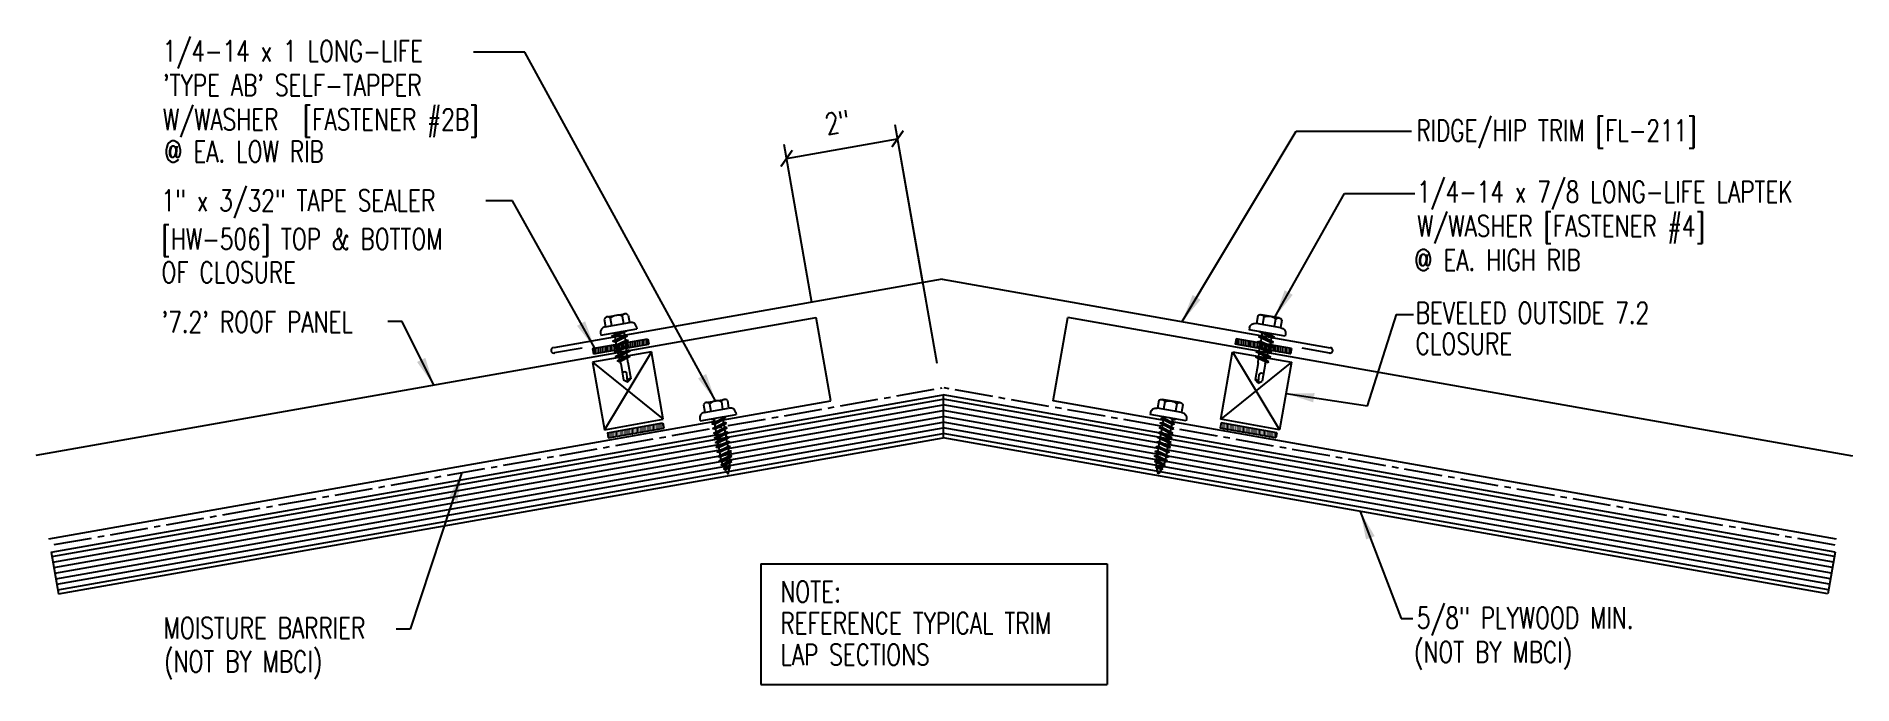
# Model space of a CAD drawing. Header units: inches. Extents: x 7 to 188, y 18 to 98.
# Drawn here: x 6.94 to 39.18, y 17.93 to 29.43 of the extents above; entities outside this region: 3.
import ezdxf

# ---------------------------------------------------------------- set-up
doc = ezdxf.new("R2010")
doc.units = ezdxf.units.IN
doc.header["$MEASUREMENT"] = 0
doc.linetypes.add('CENTER2', pattern=[1.125, 0.75, -0.125, 0.125, -0.125])
for name, color, linetype in [('ANNTEXT', 2, 'Continuous'), ('BARRIER', 253, 'CENTER2'), ('CLOSURE', 3, 'Continuous'), ('DIM', 2, 'Continuous'), ('FASTENER', 9, 'Continuous'), ('PANEL', 11, 'Continuous'), ('SEALANT', 8, 'Continuous'), ('TAPE', 8, 'Continuous'), ('TEXT', 2, 'Continuous'), ('TRIM', 6, 'Continuous'), ('WOOD', 3, 'Continuous')]:
    doc.layers.add(name, color=color, linetype=linetype)
doc.styles.add('DIMTEXT', font='romans.shx', dxfattribs={"width": 0.75})
doc.styles.add('TEXT', font='SIMPLEX', dxfattribs={"width": 0.75, "height": 6})
doc.styles.add('TEXT1', font='ROMANS.shx', dxfattribs={"width": 0.75, "height": 0.375})
doc.dimstyles.new('DETAIL$7', dxfattribs={"dimscale": 4, "dimtxt": 6, "dimasz": 0.125, "dimexe": 0.0625, "dimexo": 0.125, "dimgap": 0.0625, "dimtad": 1, "dimdec": 5, "dimzin": 3, "dimdsep": 46, "dimlunit": 4, "dimtxsty": 'TEXT', "dimblk": 'ARCHTICK', "dimcen": 0.0625, "dimclrd": 7, "dimclre": 7, "dimclrt": 2, "dimadec": 0, "dimazin": 0, "dimtfac": 0.666667, "dimtdec": 5, "dimtmove": 0, "dimatfit": 3, "dimfxl": 0, "dimfrac": 2, "dimtolj": 1, "dimtzin": 3, "dimarcsym": 0})

# ---------------------------------------------------------------- blocks, each defined once
blk = doc.blocks.new('fz5')
at = {"layer": 'FASTENER'}
for p, q in [((-0.163, 0.337), (0.159, 0.337)), ((-0.326, 0.071), (-0.326, 0.037)), ((-0.326, 0.037), (0.322, 0.037)), ((-0.226, 0.171), (0.214, 0.171)), ((-0.217, 0.305), (-0.217, 0.171)), ((-0.141, -0.014), (0.037, 0.037)), ((-0.108, 0.305), (-0.108, 0.171)), ((-0.105, -0.034), (0.137, 0.035)), ((-0.088, 0.037), (-0.088, 0.001)), ((-0.088, 0.037), (0.085, 0.037)), ((0.085, 0.037), (0.134, 0.037)), ((0.085, 0.02), (0.085, -0.041)), ((0.105, 0.305), (0.105, 0.171)), ((0.137, 0.035), (0.134, 0.037)), ((0.214, 0.305), (0.214, 0.171)), ((0.322, 0.071), (0.322, 0.037)), ((-0.105, -0.034), (-0.141, -0.014)), ((-0.141, -0.105), (0.102, -0.036)), ((-0.105, -0.125), (-0.141, -0.105)), ((-0.141, -0.196), (0.102, -0.127)), ((-0.105, -0.216), (-0.141, -0.196)), ((-0.141, -0.287), (0.102, -0.217)), ((-0.105, -0.307), (-0.141, -0.287)), ((-0.141, -0.378), (0.102, -0.308)), ((-0.105, -0.125), (0.137, -0.056)), ((-0.105, -0.216), (0.137, -0.147)), ((-0.105, -0.307), (0.137, -0.238)), ((-0.088, -0.029), (-0.088, -0.09)), ((-0.088, -0.12), (-0.088, -0.181)), ((-0.084, -0.27), (-0.088, -0.211)), ((-0.078, -0.36), (-0.082, -0.3)), ((0.077, -0.315), (0.082, -0.253)), ((0.084, -0.223), (0.085, -0.211)), ((0.085, -0.071), (0.085, -0.131)), ((0.085, -0.162), (0.085, -0.211)), ((0.137, -0.056), (0.102, -0.036)), ((0.137, -0.147), (0.102, -0.127)), ((0.137, -0.238), (0.102, -0.217)), ((0.137, -0.328), (0.102, -0.308)), ((-0.105, -0.398), (-0.141, -0.378)), ((-0.122, -0.463), (0.089, -0.403)), ((-0.086, -0.483), (-0.122, -0.463)), ((-0.105, -0.398), (0.137, -0.328)), ((-0.086, -0.483), (0.124, -0.423)), ((-0.071, -0.449), (-0.075, -0.389)), ((-0.066, -0.516), (-0.069, -0.478)), ((-0.066, -0.516), (-0.066, -0.82)), ((0.063, -0.515), (0.068, -0.439)), ((0.063, -0.516), (0.063, -0.82)), ((0.071, -0.408), (0.075, -0.346)), ((0.124, -0.423), (0.089, -0.403)), ((-0.002, -0.866), (-0.066, -0.82)), ((-0.003, -0.854), (0.009, -0.714)), ((-0.002, -0.866), (0.063, -0.82))]:
    blk.add_line(p, q, dxfattribs=at)
for centre, radius, start, end in [((-0.163, 0.274), 0.0628, 29.8754, 150.1246), ((-0.002, 0.141), 0.196, 56.9974, 123.0026), ((0.159, 0.274), 0.0628, 29.8754, 150.1246), ((-0.226, 0.071), 0.1, 90, 180), ((0.222, 0.071), 0.1, 0, 90), ((0.073, -0.516), 0.01, 175.9484, 180), ((-0.036, -0.723), 0.0461, 11.1445, 130.906), ((0.039, -0.855), 0.0422, 55.4585, 194.8454)]:
    blk.add_arc(centre, radius, start, end, dxfattribs=at)
blk = doc.blocks.new('FD-F4')
at = {"layer": 'TEXT', "style": 'TEXT1', "width": 0.75}
for s, p in [('1/4-14 x 7/8 LONG-LIFE LAPTEK', (0.0047, -0.0408)), ('W/WASHER [FASTENER #4]', (0.0047, -0.1926))]:
    blk.add_text(s, height=0.09375, dxfattribs=at).set_placement(p)
blk.add_attdef('(QUANTITY)', (1.4847, -0.1926), '', height=0.0938, dxfattribs=at)
at = {"layer": 'TEXT', "style": 'TEXT1', "flags": 1}
for tag, p in [('Color', (0.0624, -0.4349)), ('Calc', (0.0624, -0.4349)), ('Opt1', (0.0624, -0.4349)), ('Opt2', (0.0624, -0.4349)), ('Opt3', (0.0624, -0.4349)), ('Description', (0.0624, -0.4349)), ('Multiple', (0.0624, -0.4349)), ('Part', (0.0624, -0.4349)), ('Spare1', (0.0624, -0.6224)), ('Spare2', (0.0624, -0.6224)), ('Spare3', (0.0624, -0.6224)), ('Spare4', (0.0624, -0.6224)), ('Spare5', (0.0624, -0.6224)), ('Spare6', (0.0624, -0.6224)), ('Spare7', (0.0624, -0.6224)), ('Spare8', (0.0624, -0.6224)), ('Spare9', (0.0624, -0.6224)), ('Spare10', (0.0624, -0.6224))]:
    blk.add_attdef(tag, p, '', height=0.0938, dxfattribs=at)
blk = doc.blocks.new('A$C30686E82')
for p, q in [((-2.715, 0.761), (3.437, 0.761)), ((-2.715, 0.761), (-2.715, -1.379)), ((3.437, 0.761), (3.437, -1.379)), ((-2.715, -1.379), (3.437, -1.379))]:
    blk.add_line(p, q)
at = {"layer": 'TEXT', "style": 'TEXT1', "width": 0.75}
for s, p in [('NOTE:', (-2.368, 0.081)), ('REFERENCE TYPICAL TRIM', (-2.368, -0.477)), ('LAP SECTIONS', (-2.368, -1.035))]:
    blk.add_text(s, height=0.375, dxfattribs=at).set_placement(p)
blk = doc.blocks.new('A$C6938402A')
at = {"layer": 'TAPE'}
h = blk.add_hatch(dxfattribs=at)
h.set_pattern_fill('DOTS', color=256, scale=0.35, angle=270, style=0)
h.set_pattern_definition([(270, (-22.332364, -26.379487), (0.021875, -0.0109375), [0, -0.021875])])
h.paths.add_polyline_path([(-0.563, -0.04), (-0.547, -0.132), (0.438, 0.041), (0.422, 0.134)])
at = {"layer": 'SEALANT'}
for p, q in [((-0.563, -0.04), (0.422, 0.134)), ((-0.547, -0.132), (0.438, 0.041)), ((0.422, 0.134), (0.438, 0.041)), ((-0.563, -0.04), (-0.547, -0.132))]:
    blk.add_line(p, q, dxfattribs=at)
blk = doc.blocks.new('_ArchTick')
at = {"color": 0, "linetype": 'ByBlock', "const_width": 0.15}
blk.add_lwpolyline([(-0.5, -0.5), (0.5, 0.5)], dxfattribs=at)
blk = doc.blocks.new('FD-F2b')
at = {"layer": 'TEXT', "style": 'TEXT1', "width": 0.75}
for s, p in [('1/4-14 x 1 LONG-LIFE', (0.0047, -0.0408)), ("'TYPE AB' SELF-TAPPER", (0.0047, -0.1926)), ('W/WASHER', (0.0047, -0.3444)), ('[FASTENER #2B]', (0.6255, -0.3444))]:
    blk.add_text(s, height=0.09375, dxfattribs=at).set_placement(p)
blk.add_attdef('(QUANTITY)', (0.0047, -0.4962), '', height=0.0938, dxfattribs=at)
at = {"layer": 'TEXT', "style": 'TEXT1', "flags": 1}
for tag, p in [('Color', (0.0199, -0.7145)), ('Calc', (0.0199, -0.7145)), ('Opt1', (0.0199, -0.7145)), ('Opt2', (0.0199, -0.7145)), ('Opt3', (0.0199, -0.7145)), ('Description', (0.0199, -0.7145)), ('Multiple', (0.0199, -0.7145)), ('Part', (0.0199, -0.7145)), ('Spare1', (0.0199, -0.902)), ('Spare2', (0.0199, -0.902)), ('Spare3', (0.0199, -0.902)), ('Spare4', (0.0199, -0.902)), ('Spare5', (0.0199, -0.902)), ('Spare6', (0.0199, -0.902)), ('Spare7', (0.0199, -0.902)), ('Spare8', (0.0199, -0.902)), ('Spare9', (0.0199, -0.902)), ('Spare10', (0.0199, -0.902))]:
    blk.add_attdef(tag, p, '', height=0.0938, dxfattribs=at)
blk = doc.blocks.new('FZ6')
at = {"layer": 'FASTENER'}
for p, q in [((-0.161, 0.337), (0.161, 0.337)), ((-0.324, 0.071), (-0.324, 0.037)), ((-0.324, 0.037), (0.324, 0.037)), ((-0.224, 0.171), (0.215, 0.171)), ((-0.215, 0.305), (-0.215, 0.171)), ((-0.129, 0.035), (-0.124, 0.037)), ((-0.096, 0.017), (-0.129, 0.035)), ((-0.129, -0.049), (0.096, 0.015)), ((-0.124, 0.037), (-0.08, 0.037)), ((-0.107, 0.305), (-0.107, 0.171)), ((-0.096, 0.017), (-0.025, 0.037)), ((-0.08, 0.037), (0.08, 0.037)), ((-0.08, 0.021), (-0.08, -0.035)), ((0.08, 0.037), (0.08, 0.011)), ((0.129, -0.003), (0.096, 0.015)), ((0.107, 0.305), (0.107, 0.171)), ((0.215, 0.305), (0.215, 0.171)), ((0.324, 0.071), (0.324, 0.037)), ((-0.096, -0.068), (-0.129, -0.049)), ((-0.129, -0.134), (0.096, -0.069)), ((-0.096, -0.152), (-0.129, -0.134)), ((-0.129, -0.218), (0.096, -0.154)), ((-0.096, -0.237), (-0.129, -0.218)), ((-0.129, -0.303), (0.096, -0.238)), ((-0.096, -0.321), (-0.129, -0.303)), ((-0.096, -0.068), (0.129, -0.004)), ((-0.096, -0.152), (0.129, -0.088)), ((-0.096, -0.237), (0.129, -0.172)), ((-0.096, -0.321), (0.129, -0.257)), ((-0.08, -0.063), (-0.08, -0.12)), ((-0.08, -0.148), (-0.08, -0.204)), ((-0.08, -0.232), (-0.08, -0.288)), ((-0.08, -0.317), (-0.08, -0.373)), ((0.08, -0.016), (0.08, -0.074)), ((0.08, -0.102), (0.08, -0.158)), ((0.08, -0.186), (0.08, -0.243)), ((0.08, -0.27), (0.08, -0.327)), ((0.129, -0.088), (0.096, -0.069)), ((0.129, -0.172), (0.096, -0.154)), ((0.129, -0.257), (0.096, -0.238)), ((-0.129, -0.387), (0.096, -0.323)), ((-0.096, -0.406), (-0.129, -0.387)), ((-0.129, -0.471), (0.096, -0.407)), ((-0.096, -0.49), (-0.129, -0.471)), ((-0.129, -0.556), (0.096, -0.491)), ((-0.096, -0.575), (-0.129, -0.556)), ((-0.129, -0.64), (0.096, -0.576)), ((-0.096, -0.659), (-0.129, -0.64)), ((-0.096, -0.406), (0.129, -0.341)), ((-0.096, -0.49), (0.129, -0.426)), ((-0.096, -0.575), (0.129, -0.51)), ((-0.096, -0.659), (0.129, -0.595)), ((-0.08, -0.401), (-0.08, -0.457)), ((-0.08, -0.485), (-0.08, -0.542)), ((-0.08, -0.57), (-0.08, -0.626)), ((0.08, -0.355), (0.08, -0.412)), ((0.08, -0.44), (0.08, -0.496)), ((0.08, -0.524), (0.08, -0.58)), ((0.129, -0.341), (0.096, -0.323)), ((0.129, -0.426), (0.096, -0.407)), ((0.129, -0.51), (0.096, -0.491)), ((0.129, -0.595), (0.096, -0.576)), ((-0.121, -0.722), (0.092, -0.662)), ((-0.088, -0.741), (-0.121, -0.722)), ((-0.095, -0.799), (0.071, -0.752)), ((-0.061, -0.818), (-0.095, -0.799)), ((-0.088, -0.741), (0.125, -0.68)), ((-0.063, -0.877), (0.034, -0.847)), ((-0.029, -0.895), (-0.063, -0.877)), ((-0.061, -0.818), (0.104, -0.771)), ((-0.029, -0.895), (0.068, -0.866)), ((0.068, -0.866), (0.034, -0.847)), ((0.104, -0.771), (0.071, -0.752)), ((0.125, -0.68), (0.092, -0.662))]:
    blk.add_line(p, q, dxfattribs=at)
for centre, radius, start, end in [((-0.161, 0.274), 0.0628, 29.8754, 150.1246), ((0, 0.141), 0.196, 56.9974, 123.0026), ((0.161, 0.274), 0.0628, 29.8754, 150.1246), ((-0.224, 0.071), 0.1, 90, 180), ((0.224, 0.071), 0.1, 0, 90), ((-0.676, -0.642), 0.757, 358.2537, 2.5109), ((0.676, -0.642), 0.757, 180.9696, 185.1765), ((0.676, -0.642), 0.757, 187.255, 191.3837), ((0.676, -0.642), 0.757, 193.4363, 197.6723), ((0.676, -0.642), 0.757, 199.1495, 206.7351), ((-0.676, -0.642), 0.757, 333.2649, 342.2085), ((-0.676, -0.642), 0.757, 343.5473, 349.3968), ((-0.676, -0.642), 0.757, 351.6648, 356.0901)]:
    blk.add_arc(centre, radius, start, end, dxfattribs=at)

msp = doc.modelspace()

# ---------------------------------------------------------------- linework, layer by layer
at = {"color": 7}
for p, q in [((22.679, 25.056), (22.185, 27.856)), ((20.709, 24.709), (20.216, 27.509)), ((20.259, 27.263), (22.229, 27.61))]:
    msp.add_line(p, q, dxfattribs=at)
msp.add_line((31.08, 24.494), (31.39, 24.494))
at = {"layer": 'BARRIER', "ltscale": 0.9}
for p, q in [((7.257, 20.412), (23.02, 23.192)), ((38.874, 20.402), (23.055, 23.192))]:
    msp.add_line(p, q, dxfattribs=at)
at = {"layer": 'CLOSURE'}
for p, q in [((17.859, 23.83), (16.813, 23.646)), ((16.813, 23.646), (17.024, 22.451)), ((16.813, 23.646), (18.07, 22.636)), ((17.859, 23.83), (17.024, 22.451)), ((18.07, 22.636), (17.859, 23.83)), ((27.966, 22.636), (28.176, 23.83)), ((29.222, 23.646), (27.966, 22.636)), ((28.176, 23.83), (29.222, 23.646)), ((28.176, 23.83), (29.011, 22.451)), ((29.222, 23.646), (29.011, 22.451)), ((17.024, 22.451), (18.07, 22.636)), ((29.011, 22.451), (27.966, 22.636))]:
    msp.add_line(p, q, dxfattribs=at)
at = {"layer": 'DIM', "color": 7}
msp.add_line((22.931, 23.627), (22.185, 27.856), dxfattribs=at)
at = {"layer": 'PANEL'}
for p, q in [((6.94, 21.997), (20.784, 24.438)), ((21.044, 22.961), (20.784, 24.438)), ((24.991, 22.961), (25.252, 24.438)), ((39.184, 21.982), (25.252, 24.438)), ((7.162, 20.513), (21.044, 22.961)), ((38.898, 20.509), (24.991, 22.961))]:
    msp.add_line(p, q, dxfattribs=at)
at = {"layer": 'TRIM'}
for p, q in [((23.018, 25.121), (16.124, 23.905)), ((23.018, 25.121), (29.911, 23.905)), ((16.63, 23.899), (16.137, 23.813)), ((29.403, 23.9), (29.895, 23.813))]:
    msp.add_line(p, q, dxfattribs=at)
for centre, start, end in [((16.124, 23.858), 93.7941, 286.2059), ((29.908, 23.858), 253.7941, 86.2059)]:
    msp.add_arc(centre, 0.0472, start, end, dxfattribs=at)
at = {"layer": 'WOOD', "color": 3, "linetype": 'Continuous'}
for p, q in [((7.202, 20.276), (23.037, 23.068)), ((23.037, 23.068), (23.037, 22.306)), ((23.037, 23.068), (23.037, 22.306)), ((38.873, 20.276), (23.037, 23.068)), ((7.332, 19.537), (23.037, 22.306)), ((38.742, 19.537), (23.037, 22.306)), ((7.202, 20.276), (7.332, 19.537)), ((38.873, 20.276), (38.742, 19.537))]:
    msp.add_line(p, q, dxfattribs=at)
at = {"layer": 'WOOD', "color": 9, "linetype": 'Continuous'}
for p, q in [((7.215, 20.202), (23.037, 22.992)), ((38.86, 20.202), (23.037, 22.992)), ((7.233, 20.103), (23.037, 22.89)), ((7.25, 20.005), (23.037, 22.789)), ((7.267, 19.906), (23.037, 22.687)), ((7.285, 19.808), (23.037, 22.585)), ((38.842, 20.103), (23.037, 22.89)), ((38.825, 20.005), (23.037, 22.789)), ((38.807, 19.906), (23.037, 22.687)), ((38.79, 19.808), (23.037, 22.585)), ((7.302, 19.709), (23.037, 22.484)), ((7.319, 19.611), (23.037, 22.382)), ((38.773, 19.709), (23.037, 22.484)), ((38.755, 19.611), (23.037, 22.382))]:
    msp.add_line(p, q, dxfattribs=at)

# ---------------------------------------------------------------- block references
at = {"color": 7, "xscale": 0.25, "yscale": 0.25, "zscale": 0.25}
for p, rotation in [((22.229, 27.61), 10.00000000000001), ((20.259, 27.263), 190)]:
    msp.add_blockref('_ArchTick', p, dxfattribs=dict(at, rotation=rotation))
msp.add_blockref('A$C30686E82', (22.515, 19.308))
at = {"layer": 'FASTENER', "rotation": 10}
for name, p in [('fz5', (17.289, 24.147)), ('FZ6', (19.048, 22.628))]:
    msp.add_blockref(name, p, dxfattribs=at)
at = {"layer": 'FASTENER', "xscale": -1, "rotation": 350.0000000000001}
for name, p in [('fz5', (28.781, 24.131)), ('FZ6', (27.027, 22.628))]:
    msp.add_blockref(name, p, dxfattribs=at)
at = {"layer": 'TEXT', "xscale": 4, "yscale": 4, "zscale": 4}
for name, p in [('FD-F2b', (9.167, 29.144)), ('FD-F4', (31.431, 26.646))]:
    msp.add_blockref(name, p, dxfattribs=at)
at = {"layer": 'TEXT'}
for p in [(17.376, 23.929), (17.64, 22.436)]:
    msp.add_blockref('A$C6938402A', p, dxfattribs=at)
at = {"layer": 'TEXT', "xscale": -1}
for p in [(28.659, 23.929), (28.396, 22.436)]:
    msp.add_blockref('A$C6938402A', p, dxfattribs=at)

# ---------------------------------------------------------------- texts
at = {"color": 2, "insert": (21.162, 27.902), "char_height": 0.375, "attachment_point": 5, "rotation": 10, "style": 'TEXT1'}
msp.add_mtext('\\A1;2"', dxfattribs=at)
at = {"layer": 'ANNTEXT', "insert": (90.591, 98.363), "char_height": 0.72, "attachment_point": 4, "rotation": 10}
msp.add_mtext('\\A1;  ', dxfattribs=at)
at = {"layer": 'ANNTEXT', "char_height": 0.375, "attachment_point": 4, "rotation": 10, "style": 'DIMTEXT'}
for insert in [(187.987, 70.719), (188.458, 70.775)]:
    msp.add_mtext('\\A1;  ', dxfattribs=dict(at, insert=insert))
at = {"layer": 'TEXT', "style": 'TEXT1', "width": 0.75}
for s, p in [('RIDGE/HIP TRIM [FL-211]', (31.437, 27.571)), ('@ EA. LOW RIB', (9.208, 27.197)), ('1" x 3/32" TAPE SEALER', (9.161, 26.328)), ('[HW-506] TOP & BOTTOM', (9.161, 25.646)), ('@ EA. HIGH RIB', (31.4, 25.272)), ('OF CLOSURE', (9.161, 25.053)), ("'7.2' ROOF PANEL", (9.161, 24.175)), ('BEVELED OUTSIDE 7.2', (31.425, 24.335)), ('CLOSURE', (31.425, 23.786)), ('5/8" PLYWOOD MIN.', (31.447, 18.926)), ('MOISTURE BARRIER', (9.198, 18.745)), ('(NOT BY MBCI)', (31.395, 18.321)), ('(NOT BY MBCI)', (9.207, 18.152))]:
    msp.add_text(s, height=0.375, dxfattribs=at).set_placement(p)

# ---------------------------------------------------------------- leaders
for points in [[(18.999, 22.961), (15.609, 29.147), (14.701, 29.147)], [(27.28, 24.369), (29.304, 27.748), (31.354, 27.748)], [(16.854, 23.896), (15.393, 26.512), (14.917, 26.512)], [(28.927, 24.447), (30.16, 26.639), (31.41, 26.639)], [(13.994, 23.24), (13.435, 24.371), (13.182, 24.371)], [(29.125, 23.093), (30.573, 22.872), (31.084, 24.494)], [(14.496, 21.689), (13.575, 18.915), (13.328, 18.915)], [(30.443, 21), (31.17, 19.102), (31.376, 19.102)]]:
    msp.add_leader(points, dimstyle='DETAIL$7')

doc.saveas('drawing.dxf')
